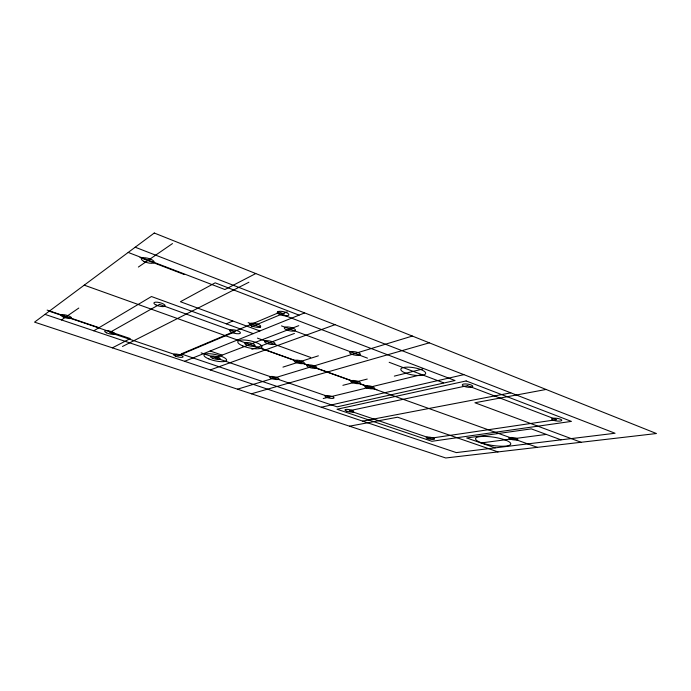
<?xml version="1.0" encoding="UTF-8"?>
<svg xmlns="http://www.w3.org/2000/svg" width="691" height="691" viewBox="0 0 691 691"><rect width="100%" height="100%" fill="white"/><g stroke="black" fill="none" stroke-linecap="round" stroke-linejoin="round"><path stroke-width="1.04" d="M61.482 319.976L78.783 308.065M138.381 267.046L172.491 243.569M93.812 330.79L151.467 296.534L253.2 333.641M112.391 347.849L130.271 338.59L49.268 311.183M255.774 273.55L224.92 289.538L128.189 252.44M122.471 346.485L248.898 282.248M226.354 323.846L232.789 320.978M251.749 326.67L287.188 311.857M184.601 361.298L304.619 312.902M215.324 357.739L298.762 325.66M251.878 349.335L294.409 333.451M210.263 369.918L334.997 324.684M282.956 367.12L318.378 355.822M237.497 389.18L412.346 336.059M251.429 393.784L429.301 342.831M342.891 385.319L367.232 379.065M394.328 376.12L422.762 368.985M323.241 398.517L421.743 374.591M321.315 407.241L463.868 374.643M362.689 421.139L510.822 392.851M349.516 426.183L397.593 417.209L498.004 451.914M546.097 389.465L474.933 402.758L581.079 442.275M481.048 442.957L546.313 434.414M44.975 314.379L456.319 452.596L615.05 433.257L135.203 247.223M47.126 310.104L98.899 327.629M201.116 352.859L329.521 396.988M210.168 350.985L222.122 355.131M495.171 447.863L466.667 437.956L531.31 428.878L561.023 439.839M261.017 348.255L376.897 389.741M84.233 285.158L537.373 447.345M257.423 338.124L310.691 357.463M259.885 330.937L180.403 301.725L215.186 282.835L299.073 315.139M248.155 322.637L260.524 327.206M281.47 325.893L367.482 358.154M389.163 362.291L443.51 382.805M278.041 311.667L284.226 314.034M139.997 257.544L184.272 274.517M154.274 233.022L34.55 322.136L445.747 457.978L656.45 433.525L154.274 233.022M159.509 304.403L109.67 332.501L178.321 355.701L235.078 331.758L159.509 304.403M278.024 312.954L181.206 353.922L337.13 406.844L455.023 380.525L278.024 312.954M466.131 380.948L337.044 409.245L431.884 441.299L571.414 421.398L466.131 380.948M467.531 385.647L349.309 410.748L430.355 438.267L556.678 419.662L467.531 385.647M483.501 443.475A17.819 4.172 8.6 0 0 510.744 444.054A17.819 4.172 8.6 0 0 485.168 436.427A17.819 4.172 8.6 0 0 483.501 443.475M510.813 439.312A4.595 1.097 8.2 0 0 517.861 439.416A4.595 1.097 8.2 0 0 511.297 437.463A4.595 1.097 8.2 0 0 510.813 439.312M251.913 326.005A5.692 1.753 12.7 0 0 260.723 326.541A5.692 1.753 12.7 0 0 252.932 323.129A5.692 1.753 12.7 0 0 251.913 326.005M279.466 314.448A5.986 1.952 12.3 0 0 288.864 314.975A5.986 1.952 12.3 0 0 280.831 311.296A5.986 1.952 12.3 0 0 279.466 314.448M106.526 332.812A5.174 1.347 14.7 0 0 114.628 333.908A5.174 1.347 14.7 0 0 107.839 330.756A5.174 1.347 14.7 0 0 106.526 332.812M175.428 356.09A4.915 1.27 13.5 0 0 183.072 356.919A4.915 1.27 13.5 0 0 176.464 354.077A4.915 1.27 13.5 0 0 175.428 356.09M156.175 305.059A5.822 1.753 14.6 0 0 165.132 305.897A5.822 1.753 14.6 0 0 157.22 302.2A5.822 1.753 14.6 0 0 156.175 305.059M231.995 332.475A5.511 1.632 13 0 0 240.442 333.019A5.511 1.632 13 0 0 232.789 329.754A5.511 1.632 13 0 0 231.995 332.475M242.714 345.889A12.429 3.576 12.6 0 0 261.967 347.262A12.429 3.576 12.6 0 0 244.977 340.058A12.429 3.576 12.6 0 0 242.714 345.889M208.958 358.966A11.617 3.092 13 0 0 226.631 360.348A11.617 3.092 13 0 0 210.358 353.792A11.617 3.092 13 0 0 208.958 358.966M427.971 438.699A4.25 0.976 9.5 0 0 434.544 439.01A4.25 0.976 9.5 0 0 428.567 437.083A4.25 0.976 9.5 0 0 427.971 438.699M346.752 411.18A4.448 1.08 10.7 0 0 353.662 411.62A4.448 1.08 10.7 0 0 347.521 409.418A4.448 1.08 10.7 0 0 346.752 411.18M464.352 386.433A5.355 1.529 8.6 0 0 472.799 386.554A5.355 1.529 8.6 0 0 465.458 383.928A5.355 1.529 8.6 0 0 464.352 386.433M553.698 420.387A5.139 1.339 7.3 0 0 561.757 420.396A5.139 1.339 7.3 0 0 554.614 418.176A5.139 1.339 7.3 0 0 553.698 420.387M296.059 362.481A5.157 1.451 11.7 0 0 304.221 363.095A5.157 1.451 11.7 0 0 297.372 360.192A5.157 1.451 11.7 0 0 296.059 362.481M352.6 382.693A4.984 1.365 10.6 0 0 360.382 383.064A4.984 1.365 10.6 0 0 353.516 380.465A4.984 1.365 10.6 0 0 352.6 382.693M144.091 261.5A6.625 2.228 15.5 0 0 154.197 262.312A6.625 2.228 15.5 0 0 145.153 257.778A6.625 2.228 15.5 0 0 144.091 261.5M63.278 316.988A5.381 1.399 15.4 0 0 71.527 318.085A5.381 1.399 15.4 0 0 64.263 314.742A5.381 1.399 15.4 0 0 63.278 316.988M266.648 343.289A5.416 1.598 12.3 0 0 275.104 343.859A5.416 1.598 12.3 0 0 267.762 340.706A5.416 1.598 12.3 0 0 266.648 343.289M351.814 354.284A5.502 1.658 10.7 0 0 360.4 354.578A5.502 1.658 10.7 0 0 352.833 351.555A5.502 1.658 10.7 0 0 351.814 354.284M271.451 378.461A4.785 1.244 11.9 0 0 278.939 379.074A4.785 1.244 11.9 0 0 272.461 376.465A4.785 1.244 11.9 0 0 271.451 378.461M246.851 345.085A5.321 1.529 12.6 0 0 255.074 345.655A5.321 1.529 12.6 0 0 247.749 342.572A5.321 1.529 12.6 0 0 246.851 345.085M366.601 387.85A4.941 1.339 10.4 0 0 374.367 388.247A4.941 1.339 10.4 0 0 367.638 385.69A4.941 1.339 10.4 0 0 366.601 387.85M286.445 329.823A5.727 1.788 12.1 0 0 295.463 330.376A5.727 1.788 12.1 0 0 287.819 326.955A5.727 1.788 12.1 0 0 286.445 329.823M212.629 358.284A4.984 1.322 13 0 0 220.179 358.854A4.984 1.322 13 0 0 213.174 356.055A4.984 1.322 13 0 0 212.629 358.284M326.929 397.498A4.63 1.175 11 0 0 334.047 397.904A4.63 1.175 11 0 0 327.577 395.554A4.63 1.175 11 0 0 326.929 397.498M309.024 367.301A5.113 1.434 11.4 0 0 316.815 367.621A5.113 1.434 11.4 0 0 309.577 364.883A5.113 1.434 11.4 0 0 309.024 367.301M406.273 373.356A12.593 3.688 9.6 0 0 425.656 373.511A12.593 3.688 9.6 0 0 407.845 367.137A12.593 3.688 9.6 0 0 406.273 373.356"/></g></svg>
